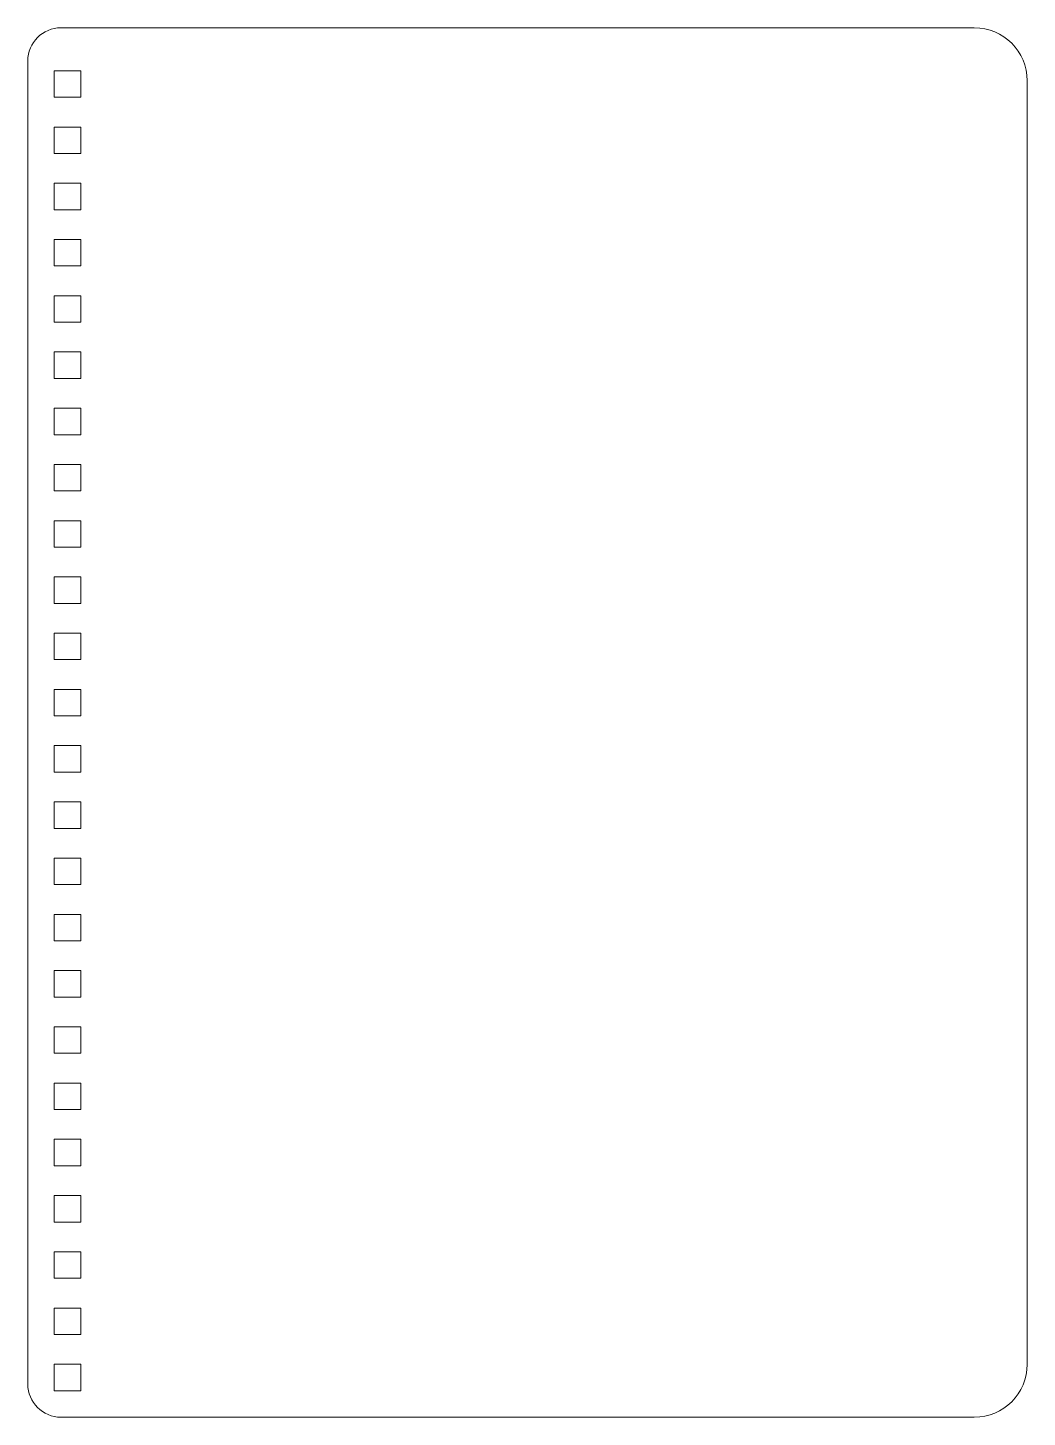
# Model space of a CAD drawing. Header units: millimetres. Extents: x 30 to 181, y 49 to 259.
import ezdxf

# ---------------------------------------------------------------- set-up
doc = ezdxf.new("R2010")
doc.units = ezdxf.units.MM

msp = doc.modelspace()

# ---------------------------------------------------------------- linework, layer by layer
at = {"color": 7, "linetype": 'Continuous', "lineweight": 15}
for p, q in [((172.96, 258.79), (34.96, 258.79)), ((29.96, 253.79), (29.96, 53.79)), ((37.96, 252.29), (33.96, 252.29)), ((33.96, 252.29), (33.96, 248.29)), ((37.96, 248.29), (37.96, 252.29)), ((180.96, 56.79), (180.96, 250.79)), ((33.96, 248.29), (37.96, 248.29)), ((37.96, 243.79), (33.96, 243.79)), ((33.96, 243.79), (33.96, 239.79)), ((37.96, 239.79), (37.96, 243.79)), ((33.96, 239.79), (37.96, 239.79)), ((37.96, 235.29), (33.96, 235.29)), ((33.96, 235.29), (33.96, 231.29)), ((37.96, 231.29), (37.96, 235.29)), ((33.96, 231.29), (37.96, 231.29)), ((37.96, 226.79), (33.96, 226.79)), ((33.96, 226.79), (33.96, 222.79)), ((37.96, 222.79), (37.96, 226.79)), ((33.96, 222.79), (37.96, 222.79)), ((37.96, 218.29), (33.96, 218.29)), ((33.96, 218.29), (33.96, 214.29)), ((37.96, 214.29), (37.96, 218.29)), ((33.96, 214.29), (37.96, 214.29)), ((37.96, 209.79), (33.96, 209.79)), ((33.96, 209.79), (33.96, 205.79)), ((37.96, 205.79), (37.96, 209.79)), ((33.96, 205.79), (37.96, 205.79)), ((37.96, 201.29), (33.96, 201.29)), ((33.96, 201.29), (33.96, 197.29)), ((37.96, 197.29), (37.96, 201.29)), ((33.96, 197.29), (37.96, 197.29)), ((37.96, 192.79), (33.96, 192.79)), ((33.96, 192.79), (33.96, 188.79)), ((37.96, 188.79), (37.96, 192.79)), ((33.96, 188.79), (37.96, 188.79)), ((37.96, 184.29), (33.96, 184.29)), ((33.96, 184.29), (33.96, 180.29)), ((37.96, 180.29), (37.96, 184.29)), ((33.96, 180.29), (37.96, 180.29)), ((37.96, 175.79), (33.96, 175.79)), ((33.96, 175.79), (33.96, 171.79)), ((37.96, 171.79), (37.96, 175.79)), ((33.96, 171.79), (37.96, 171.79)), ((37.96, 167.29), (33.96, 167.29)), ((33.96, 167.29), (33.96, 163.29)), ((37.96, 163.29), (37.96, 167.29)), ((33.96, 163.29), (37.96, 163.29)), ((37.96, 158.79), (33.96, 158.79)), ((33.96, 158.79), (33.96, 154.79)), ((37.96, 154.79), (37.96, 158.79)), ((33.96, 154.79), (37.96, 154.79)), ((37.96, 150.29), (33.96, 150.29)), ((33.96, 150.29), (33.96, 146.29)), ((37.96, 146.29), (37.96, 150.29)), ((33.96, 146.29), (37.96, 146.29)), ((37.96, 141.79), (33.96, 141.79)), ((33.96, 141.79), (33.96, 137.79)), ((37.96, 137.79), (37.96, 141.79)), ((33.96, 137.79), (37.96, 137.79)), ((37.96, 133.29), (33.96, 133.29)), ((33.96, 133.29), (33.96, 129.29)), ((37.96, 129.29), (37.96, 133.29)), ((33.96, 129.29), (37.96, 129.29)), ((37.96, 124.79), (33.96, 124.79)), ((33.96, 124.79), (33.96, 120.79)), ((37.96, 120.79), (37.96, 124.79)), ((33.96, 120.79), (37.96, 120.79)), ((37.96, 116.29), (33.96, 116.29)), ((33.96, 116.29), (33.96, 112.29)), ((37.96, 112.29), (37.96, 116.29)), ((33.96, 112.29), (37.96, 112.29)), ((37.96, 107.79), (33.96, 107.79)), ((33.96, 107.79), (33.96, 103.79)), ((37.96, 103.79), (37.96, 107.79)), ((33.96, 103.79), (37.96, 103.79)), ((37.96, 99.29), (33.96, 99.29)), ((33.96, 99.29), (33.96, 95.29)), ((37.96, 95.29), (37.96, 99.29)), ((33.96, 95.29), (37.96, 95.29)), ((37.96, 90.79), (33.96, 90.79)), ((33.96, 90.79), (33.96, 86.79)), ((37.96, 86.79), (37.96, 90.79)), ((33.96, 86.79), (37.96, 86.79)), ((37.96, 82.29), (33.96, 82.29)), ((33.96, 82.29), (33.96, 78.29)), ((37.96, 78.29), (37.96, 82.29)), ((33.96, 78.29), (37.96, 78.29)), ((37.96, 73.79), (33.96, 73.79)), ((33.96, 73.79), (33.96, 69.79)), ((37.96, 69.79), (37.96, 73.79)), ((33.96, 69.79), (37.96, 69.79)), ((37.96, 65.29), (33.96, 65.29)), ((33.96, 65.29), (33.96, 61.29)), ((37.96, 61.29), (37.96, 65.29)), ((33.96, 61.29), (37.96, 61.29)), ((37.96, 56.79), (33.96, 56.79)), ((33.96, 56.79), (33.96, 52.79)), ((37.96, 52.79), (37.96, 56.79)), ((33.96, 52.79), (37.96, 52.79)), ((34.96, 48.79), (172.96, 48.79))]:
    msp.add_line(p, q, dxfattribs=at)
for centre, radius, start, end in [((34.96, 253.79), 5, 90, 180), ((172.96, 250.79), 8, 0, 90), ((172.96, 56.79), 8, 270, 0), ((34.96, 53.79), 5, 180, 270)]:
    msp.add_arc(centre, radius, start, end, dxfattribs=at)

doc.saveas('drawing.dxf')
